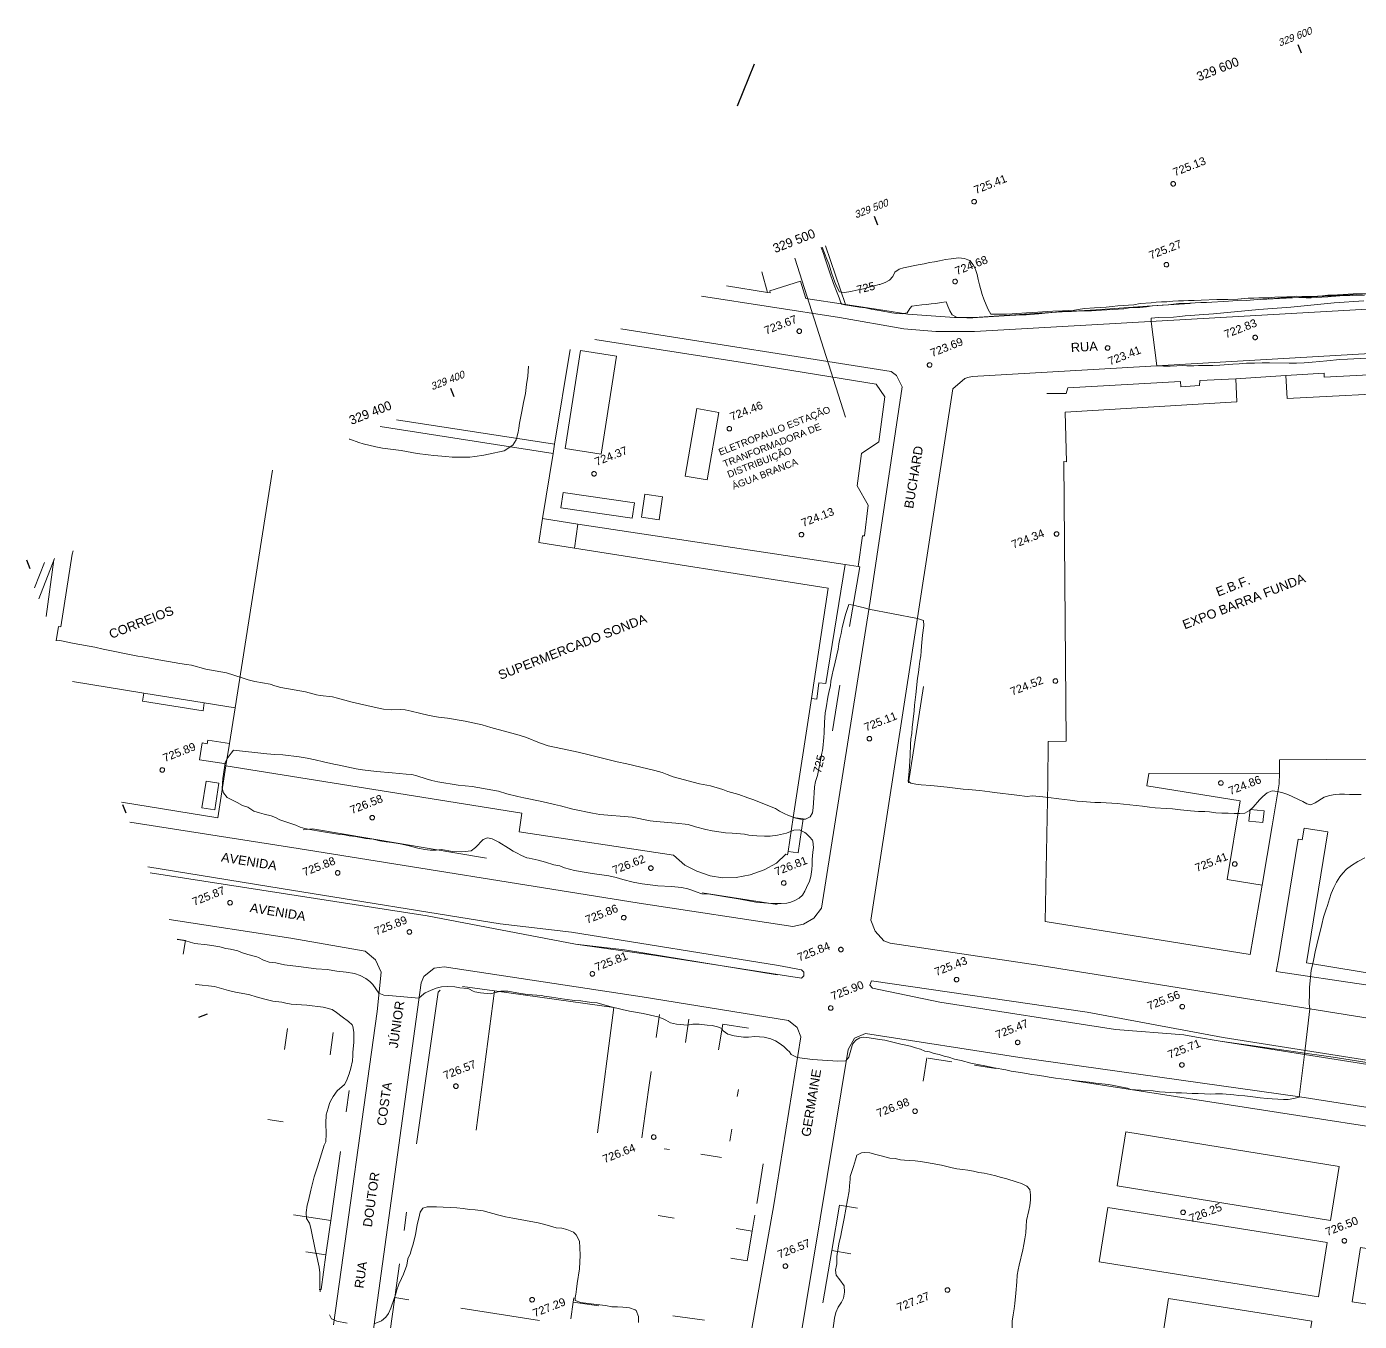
# Model space of a CAD drawing. Header units: millimetres. Extents: x 348 to 2201, y 118 to 1049.
# Drawn here: x 348.2 to 639.7, y 485.9 to 769.1 of the extents above; entities that cross this region are included whole.
import ezdxf
from ezdxf.enums import TextEntityAlignment as Align

# ---------------------------------------------------------------- set-up
doc = ezdxf.new("R2010")
doc.units = ezdxf.units.MM
for name, color, linetype, lineweight in [('100_SIST_VIARIO_MEIO_FIO', 1, 'Continuous', 18), ('108_SEP_FIS_CANT_CENT_ILHA', 7, 'Continuous', 18), ('114_VD_PASS_DE_NIVEL', 190, 'Continuous', 18), ('144_P_DUPLA_ASF_TOP', 7, 'Continuous', 18), ('160_P_SIMP_ASF_TOP', 7, 'Continuous', 18), ('206_MURO_E_MURO_ARRIMO', 7, 'Continuous', 18), ('216_EDIF_NOTAVEL', 2, 'Continuous', 18), ('218_EDIF_NOTAVEL_TOP', 7, 'Continuous', 18), ('400_LINHA_ALTA_TENSAO', 54, 'T06', 18), ('404_SUBST_ALTA_TENSAO', 54, 'Continuous', 18), ('406_SUBST_ALTA_TENSAO_TOP', 54, 'Continuous', 18), ('600_CURVA_MESTRA', 14, 'Continuous', 18), ('602_CURVA_MESTRA_TOP', 24, 'Continuous', 18), ('604_CURVA_INTERM', 7, 'Continuous', 18), ('606_PTO_COTADO', 9, 'Continuous', 18), ('608_PTO_COTADO_INTERVIA', 9, 'Continuous', 18), ('624_SEGM_CURVA_MESTRA', 14, 'Continuous', 18), ('902_MALHA_TEXTO_COORD_UTM', 7, 'Continuous', 13)]:
    doc.layers.add(name, color=color, linetype=linetype, lineweight=lineweight)
doc.layers.add('910_COORD_UTM_COR_ALEGRE', color=7, linetype='Continuous')
doc.styles.add('Style-Arial', font='arial.ttf')
doc.linetypes.add('T06', pattern='A,0.001,-1,[2,SAO_PAULO_1000.SHX,S=0.2,R=0,X=0,Y=0],-1.5,8', length=10.501)

# ---------------------------------------------------------------- blocks, each defined once
blk = doc.blocks.new('SP09')
at = {"color": 0, "linetype": 'Continuous'}
blk.add_lwpolyline([(-0.03, -0.51), (-0.14, -0.49), (-0.24, -0.46), (-0.31, -0.42), (-0.35, -0.39), (-0.42, -0.31), (-0.47, -0.24), (-0.51, -0.15), (-0.52, -0.09), (-0.52, 0.03), (-0.51, 0.11), (-0.48, 0.2), (-0.44, 0.27), (-0.4, 0.33), (-0.32, 0.39), (-0.23, 0.44), (-0.15, 0.48), (-0.1, 0.48), (-0.03, 0.48), (0.08, 0.48), (0.19, 0.44), (0.27, 0.4), (0.35, 0.32), (0.41, 0.23), (0.46, 0.11), (0.48, 0.03), (0.48, -0.03), (0.47, -0.08), (0.44, -0.21), (0.38, -0.3), (0.31, -0.38), (0.23, -0.44), (0.1, -0.49), (0.02, -0.51)], close=True, dxfattribs=at)
blk = doc.blocks.new('SP10')
at = {"color": 0, "linetype": 'Continuous'}
blk.add_lwpolyline([(-0.03, -0.51), (-0.14, -0.49), (-0.24, -0.46), (-0.31, -0.42), (-0.35, -0.39), (-0.42, -0.31), (-0.47, -0.24), (-0.51, -0.15), (-0.52, -0.09), (-0.52, 0.03), (-0.51, 0.11), (-0.48, 0.2), (-0.44, 0.27), (-0.4, 0.33), (-0.32, 0.39), (-0.23, 0.44), (-0.15, 0.48), (-0.1, 0.48), (-0.03, 0.48), (0.08, 0.48), (0.19, 0.44), (0.27, 0.4), (0.35, 0.32), (0.41, 0.23), (0.46, 0.11), (0.48, 0.03), (0.48, -0.03), (0.47, -0.08), (0.44, -0.21), (0.38, -0.3), (0.31, -0.38), (0.23, -0.44), (0.1, -0.49), (0.02, -0.51)], close=True, dxfattribs=at)

msp = doc.modelspace()

# ---------------------------------------------------------------- linework, layer by layer
msp.add_line((507.35, 760.94), (503.62, 751.76))
at = {"layer": '100_SIST_VIARIO_MEIO_FIO'}
for points in [[(555.03, 692.59), (801.05, 706.81), (865.75, 710.28), (897.49, 711.53)], [(692.76, 710.27), (555.53, 702.45), (547.11, 702.44), (540.13, 703), (526.01, 705.51), (495.86, 710.18)], [(478.18, 703.01), (537.34, 693.68), (538.52, 692.77), (539.75, 690.34), (532.75, 643.43), (522.08, 576.23), (520.43, 574.07), (518.16, 572.79), (515.82, 572.24), (482.21, 577.34), (407.61, 589.31), (370.78, 595.07)], [(983.59, 499.27), (959.45, 503.1), (880.4, 515.09), (749.04, 535.63), (686.98, 544.9), (569.91, 563.72), (537.1, 568.63), (535.74, 569.08), (533.81, 571.26), (532.89, 573.65), (550.81, 689.9), (553.43, 692.12), (554.13, 692.38), (555.03, 692.59)], [(349.97, 646.35), (352.12, 651.87)], [(352.51, 640.1), (354.2, 652.45)], [(379.4, 573.81), (406.03, 569.71), (422.27, 566.84), (424.58, 564.98), (425.8, 562.27), (424.89, 553.67), (415.39, 485.12)], [(439.59, 563.42), (437.41, 563.17), (435.11, 561.33), (434.51, 559.96), (422.01, 468.79)], [(433.45, 440.6), (495.15, 432.28), (497.21, 433.07), (498.36, 434.65), (499.54, 439.64), (504.38, 470.37), (511.67, 511.32), (517.56, 548.1), (516.8, 550.19), (514.85, 551.72), (482.9, 556.88), (439.59, 563.42)], [(957.86, 482.03), (917.1, 488.39), (838.5, 501.8), (626.71, 534.96), (565.49, 543.62), (531.72, 548.85), (529.32, 547.85), (527.93, 545.37), (509.59, 434.21)]]:
    msp.add_lwpolyline(points, dxfattribs=at)
at = {"layer": '108_SEP_FIS_CANT_CENT_ILHA'}
for points in [[(374.74, 585.29), (403.94, 580.58), (451.8, 572.87), (467.4, 571.02), (512.66, 563.72), (517.73, 562.77), (518.22, 562.23), (518.21, 561.49), (517.69, 560.98), (485.85, 565.88), (468.29, 568.42)], [(468.29, 568.42), (435.83, 574.57), (375.26, 584.02)], [(468.29, 568.42), (479.02, 567.14), (512.37, 561.68)], [(609.3, 547.19), (634, 543.65), (818.62, 514.67), (853.92, 508.71)]]:
    msp.add_lwpolyline(points, dxfattribs=at)
msp.add_lwpolyline([(609.3, 547.19), (720.02, 529.69), (836.87, 511.46), (868.73, 506.01), (899.04, 500.34), (954.88, 491.76), (955.99, 492.16), (956.14, 492.99), (954.31, 494.14), (885.14, 505.27), (858.81, 508.91), (719.39, 530.7), (609.95, 547.99), (580.2, 553.5), (533.06, 560.4), (532.64, 559.41), (533.28, 558.77), (548.01, 555.71), (586.41, 549.69), (601.38, 548.58), (604.11, 548.04)], close=True, dxfattribs=at)
at = {"layer": '114_VD_PASS_DE_NIVEL'}
msp.add_lwpolyline([(350.94, 643.96), (354.32, 652.76)], dxfattribs=at)
at = {"layer": '206_MURO_E_MURO_ARRIMO'}
for p, q in [((510.26, 710.96), (501.33, 712.4)), ((517.5, 713.45), (510.8, 711.34)), ((510.8, 711.34), (510.86, 710.86)), ((518.67, 709.67), (517.5, 713.45)), ((510.86, 710.86), (510.26, 710.96)), ((527.38, 708.34), (518.67, 709.67)), ((535.54, 707.09), (527.38, 708.34)), ((602.67, 708.58), (593.34, 707.98)), ((602.92, 708.6), (602.67, 708.58)), ((648.44, 711.01), (618.08, 709.4)), ((540.98, 706.23), (535.54, 707.09)), ((551.17, 705.52), (540.98, 706.23)), ((555.46, 705.51), (551.17, 705.52)), ((569.78, 706.43), (555.46, 705.51)), ((582.08, 707.2), (569.78, 706.43)), ((593.34, 707.98), (582.08, 707.2)), ((504.78, 695.65), (472.53, 700.71)), ((534.06, 690.94), (504.78, 695.65)), ((535.92, 688.13), (534.06, 690.94)), ((575.94, 690.11), (600.61, 691.48)), ((600.61, 691.48), (600.72, 690.34)), ((604.8, 690.58), (604.81, 691.74)), ((604.81, 691.74), (612.71, 692.11)), ((623.64, 692.8), (632.04, 693.33)), ((632.04, 693.33), (632.06, 692.43)), ((632.06, 692.43), (648.22, 693.31)), ((534.67, 678.31), (535.92, 688.13)), ((571.4, 688.84), (575.64, 688.83)), ((575.64, 688.83), (575.94, 690.11)), ((600.72, 690.34), (604.8, 690.58)), ((530.84, 675.72), (534.67, 678.31)), ((529.91, 668.66), (530.84, 675.72)), ((532.3, 664.47), (529.91, 668.66)), ((531.51, 657.7), (532.3, 664.47)), ((530.12, 651.01), (531.04, 657.7)), ((531.04, 657.7), (531.51, 657.7)), ((528.25, 637.91), (530.51, 650.93)), ((530.51, 650.93), (530.12, 651.01)), ((524.49, 615.04), (526.11, 625.06)), ((541.13, 603.65), (544.42, 624.74)), ((369.01, 599.42), (390.04, 596.06)), ((410.77, 593.6), (408.71, 593.42)), ((448.85, 587.2), (410.77, 593.6)), ((496.03, 579.6), (512.38, 577.05)), ((382.99, 569.22), (381.15, 569.51)), ((438.25, 557.92), (433.51, 524.72)), ((438.69, 558.31), (438.25, 557.92)), ((450.56, 558.15), (443.57, 559.12)), ((476.67, 554.5), (450.56, 558.15)), ((500.53, 550.87), (506.15, 549.98)), ((545.41, 543.48), (550.63, 542.67)), ((555.57, 541.9), (560.2, 541.18)), ((418.12, 531.69), (418.78, 536.34)), ((576.97, 538.57), (626.27, 530.89)), ((626.27, 530.89), (685.45, 521.71)), ((414.77, 507.95), (416.89, 522.99)), ((509.36, 520.34), (507.99, 512.04)), ((507.99, 512.04), (507.93, 511.68)), ((526.01, 511.29), (524.34, 501.34)), ((414.41, 505.44), (414.77, 507.95)), ((431.36, 509.72), (430.8, 505.76)), ((507.5, 509.1), (506.92, 505.63)), ((413.71, 500.38), (414.41, 505.44)), ((506.92, 505.63), (505.83, 499.11)), ((412.66, 492.8), (413.71, 500.38)), ((429.78, 498.45), (428.76, 491.08)), ((524.34, 501.34), (522.42, 489.92)), ((428.76, 491.08), (427.68, 483.3))]:
    msp.add_line(p, q, dxfattribs=at)
for points in [[(522.98, 721.18), (527.38, 708.34)], [(509.04, 715.52), (510.26, 710.96)], [(463.7, 677.76), (467.09, 698.5)], [(463.37, 675.75), (463.7, 677.76)], [(530.12, 651.01), (527.26, 651.44)], [(390.04, 596.06), (391.83, 607.43)], [(618.45, 581.29), (620.68, 594.24), (622.23, 603.5), (622.25, 605.82)], [(382.99, 569.22), (382.49, 566.19)], [(450.56, 558.15), (446.58, 527.66)], [(473.07, 527.14), (476.67, 554.5)], [(485.93, 547.95), (486.65, 552.98)], [(492.35, 546.88), (493.11, 552)], [(404.61, 545.32), (405.33, 549.97)], [(415.32, 549.05), (414.64, 544.15)], [(499.59, 545.29), (500.53, 550.87)], [(544.35, 538.42), (545.14, 543.52)], [(482.8, 525.98), (484.29, 536.52), (484.86, 540.55)], [(503.66, 535.04), (503.92, 536.61)], [(404.34, 529.55), (401.03, 530.01)], [(502.02, 525.26), (502.47, 527.91)], [(487.7, 523.62), (488.84, 523.45)], [(495.73, 522.41), (500.25, 521.72)], [(529.96, 510.61), (526.01, 511.29)], [(414.77, 507.95), (406.61, 509.2)], [(489.86, 508.42), (486.37, 508.99)], [(506.92, 505.63), (503.4, 506.2)], [(413.71, 500.38), (409.34, 501.05)], [(505.83, 499.11), (502.27, 499.69)], [(524.34, 501.34), (528.52, 500.67)], [(412.24, 492.86), (412.66, 492.8)], [(431.81, 490.6), (428.76, 491.08)], [(467.8, 490.05), (467.28, 486.38)], [(467.8, 490.05), (467.94, 491.01)], [(473.4, 489.29), (467.8, 490.05)], [(460.43, 486.06), (443.24, 488.78)], [(489.58, 487.09), (496.54, 486.14)]]:
    msp.add_lwpolyline(points, dxfattribs=at)
at = {"layer": '216_EDIF_NOTAVEL'}
for points in [[(673.86, 609.05), (622.27, 608.71), (622.25, 605.82), (593.72, 605.7), (593.28, 603.02), (613.65, 599.71), (610.85, 582.53), (618.45, 581.29), (615.83, 566.13), (570.99, 573.31), (571.63, 603.69), (571.66, 612.74), (575.62, 612.81), (575.08, 674.02), (575.71, 673.92), (575.4, 684.77), (612.94, 687.02), (612.71, 692.11), (623.64, 692.8), (623.95, 687.75), (652.32, 689.24)], [(429.14, 683.11), (463.7, 677.76), (463.37, 675.75), (425.54, 681.65)], [(468.08, 655.03), (460.25, 656.27), (461.04, 661.49), (463.37, 675.75), (425.54, 681.65)], [(402.03, 672.11), (393.83, 620.07), (387.09, 621.16), (373.88, 623.31), (358.29, 625.84)], [(402.03, 672.11), (393.83, 620.07), (392.6, 612.3), (391.89, 607.82), (391.83, 607.43), (456.52, 597.05), (455.95, 592.97), (489.75, 587.84), (492.19, 585.66), (494.83, 584.33), (497.71, 583.36), (500.44, 582.9), (503.45, 582.94), (506.52, 583.58), (509.56, 584.64), (512.28, 586.11), (514.26, 588.05), (514.69, 587.96), (514.8, 588.68), (515.93, 596.13), (519.88, 622.15), (523.54, 646.28), (468.08, 655.03)], [(354.69, 634.72), (355.2, 637.9), (355.7, 637.79), (358.2, 653.74), (358.41, 654.42)]]:
    msp.add_lwpolyline(points, dxfattribs=at)
for points in [[(461.04, 661.49), (460.25, 656.27), (468.08, 655.03), (468.81, 660.31)], [(519.88, 622.15), (521.06, 622.02), (521.53, 625.59), (523.05, 625.42), (527.26, 651.44), (468.81, 660.31), (468.08, 655.03), (523.54, 646.28)], [(373.88, 623.31), (387.09, 621.16), (386.82, 619.46), (373.6, 621.54)], [(392.6, 612.3), (391.89, 607.82), (386.04, 608.74), (386.62, 612.4), (387.75, 612.22), (387.89, 613.05)], [(387.5, 604.02), (386.58, 598.25), (389.38, 597.81), (390.28, 603.58)], [(615.84, 597.88), (615.58, 595.3), (618.65, 594.99), (618.91, 597.58)], [(515.93, 596.13), (514.8, 588.68), (517.02, 588.38), (518.1, 595.83)], [(651.2, 560.53), (628.16, 564.27), (632.82, 592.96), (627.67, 593.79), (627.25, 591.22), (626.34, 591.36), (622.07, 565.06), (621.57, 562.44), (660.77, 556.56), (661.31, 559.92), (660.92, 560.05), (659.33, 560.42), (657.45, 560.72), (655.33, 560.8), (653.2, 560.55), (651.12, 560)], [(588.67, 527.3), (586.76, 515.52), (633.42, 507.96), (635.33, 519.73)], [(584.7, 510.75), (582.81, 498.92), (630.78, 491.25), (632.67, 503.08)], [(640.02, 502), (687.78, 494.55), (685.92, 482.66), (638.16, 490.11)], [(598.01, 490.85), (596.37, 480.41), (617.18, 477.14), (611.35, 439.95), (590.33, 443.25), (588.69, 432.79), (620.26, 427.84), (629.37, 485.93)]]:
    msp.add_lwpolyline(points, close=True, dxfattribs=at)
at = {"layer": '400_LINHA_ALTA_TENSAO'}
msp.add_lwpolyline([(527.32, 683.66), (516.25, 718.45)], dxfattribs=at)
at = {"layer": '404_SUBST_ALTA_TENSAO'}
for points in [[(469.39, 698.27), (477.29, 697.03), (473.92, 675.59), (466.01, 676.83)], [(469.39, 698.27), (477.29, 697.03), (473.92, 675.59), (466.01, 676.83)], [(494.85, 685.55), (499.65, 684.71), (497.06, 669.95), (492.26, 670.79)], [(494.85, 685.55), (499.65, 684.71), (497.06, 669.95), (492.26, 670.79)], [(465.59, 667.2), (465.11, 663.88), (480.72, 661.6), (481.21, 664.93)], [(465.59, 667.2), (465.11, 663.88), (480.72, 661.6), (481.21, 664.93)], [(483.44, 666.83), (482.7, 661.8), (486.59, 661.23), (487.32, 666.26)], [(483.44, 666.83), (482.7, 661.8), (486.59, 661.23), (487.32, 666.26)]]:
    msp.add_lwpolyline(points, close=True, dxfattribs=at)
at = {"layer": '600_CURVA_MESTRA', "elevation": 725}
for points in [[(522.25, 720.88), (523.28, 718.26), (523.67, 717.27), (524.02, 716.29), (524.27, 715.29), (525.01, 713.23), (525.43, 712.17), (526.01, 711.1), (527.07, 710.98), (528.06, 711.13), (528.82, 711.29)], [(534.73, 712.68), (534.85, 712.71), (536, 713.12), (536.94, 713.67), (537.71, 714.47), (538.16, 715.4), (539.05, 716.06), (540.05, 716.35), (543.25, 717), (544.58, 717.24), (545.73, 717.53), (546.83, 717.69), (547.94, 717.92), (549.2, 718.16), (550.43, 718.35), (552.07, 718.53), (553.37, 718.42), (554.09, 718.14)], [(555.86, 715.79), (556.11, 714.93), (556.38, 713.84), (556.64, 712.67), (557.24, 710.51), (557.61, 709.47), (558.08, 708.24), (558.54, 707.26), (559.14, 706.2), (560.25, 706.19), (562.54, 706.22), (563.8, 706.28), (564.82, 706.38), (566.93, 706.54), (569.38, 706.68), (570.41, 706.76), (571.6, 706.79), (572.7, 706.87), (574.84, 706.94), (577.45, 707.11), (578.68, 707.35), (579.72, 707.47), (581.79, 707.61), (583.09, 707.69), (584.39, 707.78), (585.67, 707.92), (586.88, 708.02), (590.38, 708.27), (591.8, 708.52), (594.2, 708.69), (595.31, 708.84), (596.49, 708.9), (597.63, 708.91), (598.96, 709.04), (600.16, 709.11), (601.26, 709.13), (602.36, 709.21), (603.6, 709.2), (605.14, 709.27), (608.57, 709.4), (610.97, 709.4), (613.12, 709.53), (615.4, 709.7), (616.64, 709.71), (617.76, 709.79), (619.91, 709.83), (621.25, 709.91), (623.89, 709.99), (625.03, 710.02), (626.05, 710.15), (627.12, 710.08), (629.4, 710.11), (630.58, 710.15), (631.69, 710.22), (632.83, 710.36), (633.88, 710.38), (634.93, 710.48), (636.19, 710.49), (638.38, 710.64), (641.8, 710.77)], [(522.31, 610.77), (522.4, 611.26), (522.6, 613.57), (522.67, 614.59), (522.76, 616.85), (522.93, 619.02), (523.08, 620.1), (523.46, 622.42), (523.77, 623.82), (524.06, 624.9), (524.17, 625.93), (524.43, 627.31), (524.67, 628.37), (524.96, 629.42), (525.48, 631.69), (525.71, 632.94), (525.89, 634.13), (526.11, 635.21), (526.38, 636.35), (526.63, 637.65), (526.93, 638.79), (527.21, 640), (527.48, 640.97), (528.04, 642.73), (529.2, 642.53), (530.19, 642.26), (531.19, 642.01), (532.47, 641.7), (543.07, 639.61), (544.41, 639.23), (544.47, 638.13), (544.16, 636.01), (543.96, 633.61), (543.9, 632.47), (543.8, 631.46), (543.62, 630.29), (543.49, 629.1), (543.29, 627.82), (543.08, 626.62), (542.74, 622.99), (542.45, 620.66), (542.35, 619.41), (541.95, 615.77), (541.85, 614.5), (541.67, 613.28), (541.57, 612.05), (541.51, 609.75), (541.45, 608.46), (541.3, 606.26), (541.08, 604.05), (541.6, 603.63), (542.71, 603.37), (543.86, 603.26), (545.98, 603.1), (549.6, 602.72), (550.72, 602.61), (553.06, 602.32), (554.2, 602.19), (556.71, 601.99), (558.89, 601.72), (559.91, 601.57), (564.79, 600.99), (567.07, 600.71), (568.17, 600.81), (570.48, 600.62), (571.72, 600.49), (574, 600.16), (576.48, 599.87), (578, 599.68), (579.14, 599.58), (581.91, 599.41), (583.17, 599.37), (586.78, 599.19), (592.27, 598.56), (593.81, 598.35), (595.11, 598.21), (597.5, 598.06), (598.86, 598.03), (600.65, 597.79), (602.77, 597.55), (604.57, 597.44), (605.96, 597.38), (606.99, 597.31), (608.32, 597.15), (609.68, 597.05), (611.07, 597.07), (612.35, 596.95), (613.57, 596.98), (614.71, 597.06), (615.69, 597.61), (616.52, 598.35), (617.91, 599.95), (618.63, 600.7), (619.55, 601.53), (620.65, 601.9), (621.83, 601.78), (623.01, 601.52), (624.1, 601.1), (627.34, 599.61), (628.26, 599.12), (629.11, 598.84), (630.04, 599.31), (632.07, 600.55), (633.22, 600.9), (634.42, 601.11), (635.42, 601.2), (636.51, 601.18), (637.6, 601.15), (640.11, 601.14)], [(354.63, 634.87), (355.5, 634.85), (358.65, 634.19), (363.18, 633.35), (364.99, 632.96), (372.57, 631.4), (373.63, 631.27), (376.32, 630.71), (381.76, 629.76), (383.21, 629.59), (384.29, 629.43), (387.46, 628.56), (391.94, 627.73), (395.36, 626.66), (396.66, 626.24), (398.15, 625.83), (401.5, 625.25), (402.52, 624.87), (403.86, 624.54), (406.74, 624.05), (409.23, 623.59), (411.62, 622.95), (412.45, 622.81), (415.12, 622.47), (416.22, 622.2), (419.41, 621.33), (424.26, 620.22), (426.26, 619.82), (428.14, 619.66), (429.92, 619.73), (431.05, 619.65), (432.37, 619.4), (434.18, 618.9), (436.25, 618.41), (438.33, 618.05), (440.32, 617.8), (444.18, 617.17), (447.84, 616.39), (449.78, 615.81), (455.98, 614.1), (457.57, 613.6), (460.38, 612.43), (462.33, 611.77), (468.22, 610.53), (470.44, 610.01), (477.39, 608.3), (479.5, 607.87), (485.63, 606.38), (487.22, 605.94), (488.34, 605.5), (489.62, 605.03), (495.39, 603.47), (497.8, 603.02), (500.55, 602.21), (501.62, 601.81), (504.04, 601.12), (505.97, 600.43), (507.06, 600.05), (512.04, 598.05), (512.92, 597.48), (513.94, 596.98), (514.85, 596.56), (515.87, 596.16), (516.5, 595.98), (517.52, 595.74), (518.63, 595.74), (519.59, 596.26), (520.12, 597.12), (520.27, 598.18), (520.36, 599.28), (520.4, 600.4), (520.47, 601.45), (520.6, 602.78), (520.8, 603.95), (521.08, 604.82)]]:
    msp.add_lwpolyline(points, dxfattribs=at)
at = {"layer": '604_CURVA_INTERM'}
for points, elevation in [([(521.99, 720.78), (522.5, 719.46), (522.85, 718.52), (523.17, 717.47), (523.93, 715.29), (524.73, 712.9), (525.49, 710.86), (525.99, 709.82), (526.31, 708.72), (526.54, 708.38), (527.18, 708.23), (530.43, 707.72), (531.69, 707.58), (532.96, 707.35), (534.26, 707.07), (536.35, 706.71), (537.49, 706.53), (538.6, 706.4), (539.74, 706.33), (540.82, 706.5), (541.38, 707.46), (541.88, 707.98), (542.94, 708.14), (544.04, 708.27), (545.06, 708.36), (546.06, 708.48), (547.1, 708.59), (548.3, 708.77), (549.39, 708.9), (549.75, 707.96), (550.18, 706.96), (550.71, 706.1), (551.6, 705.58), (552.63, 705.5), (553.86, 705.44), (555.19, 705.41), (556.23, 705.49), (562.02, 705.84), (564.61, 705.99), (565.66, 706.05), (566.86, 706.08), (569.61, 706.31), (570.95, 706.43), (573.27, 706.69), (574.53, 706.79), (575.69, 706.81), (576.8, 706.82), (578.97, 706.96), (580.16, 706.96), (581.17, 706.93), (582.25, 707.01), (584.51, 707.2), (585.71, 707.23), (588.21, 707.42), (589.37, 707.58), (590.5, 707.66), (591.75, 707.66), (593.21, 707.85), (594.42, 708.03), (595.49, 708.1), (596.57, 708.16), (597.92, 708.27), (599.07, 708.41), (600.27, 708.52), (601.39, 708.53), (605.06, 708.74), (606.27, 708.81), (607.5, 708.85), (610, 709.02), (611.14, 709.06), (613.93, 709.25), (615.11, 709.24), (617.4, 709.42), (619.79, 709.55), (621.19, 709.68), (622.58, 709.77), (623.95, 709.83), (626.76, 709.87), (628.07, 709.79), (629.2, 709.8), (630.26, 709.89), (632.81, 710), (635.46, 710.22), (638.14, 710.3), (640.86, 710.35)], 724), ([(640.71, 709.12), (634.23, 708.69), (624.77, 707.77), (617.77, 707.28), (607.81, 706.29), (606.78, 706.2), (605.55, 706.15), (602.89, 705.9), (601.67, 705.83), (600.46, 705.74), (599.07, 705.6), (595.84, 705.48), (594.18, 705.32), (594.17, 704.63), (595.44, 694.94), (596.89, 694.83), (598.37, 694.83), (599.85, 694.95), (600.95, 694.98), (602.03, 694.9), (603.51, 694.94), (604.52, 695.01), (606.55, 694.99), (607.71, 694.98), (609.2, 695.09), (612.06, 695.25), (613.47, 695.36), (615.08, 695.47), (616.78, 695.53), (618.51, 695.57), (620.09, 695.57), (624.38, 695.48), (625.96, 695.5), (627.67, 695.59), (629.39, 695.73), (631.08, 695.9), (632.6, 696.03), (635.48, 696.31), (637.11, 696.38), (641.39, 696.63)], 723)]:
    msp.add_lwpolyline(points, dxfattribs=dict(at, elevation=elevation))
at = {"layer": '604_CURVA_INTERM', "flags": 128}
for points, elevation in [([(458.01, 694.82), (457.84, 692.69), (457.6, 690.81), (457.32, 688.85), (456.9, 686.9), (456.55, 684.92), (456.06, 682.39), (455.91, 681.26), (455.75, 680.44), (455.42, 679.04), (455.3, 678.76), (454.56, 677.55), (452.71, 676.31), (449.28, 675.6), (448.27, 675.4), (446.25, 675.07), (445.17, 674.95), (442.69, 674.92), (441.32, 674.97), (439.92, 675.05), (437.27, 675.32), (436.05, 675.42), (433.68, 675.72), (432.49, 675.94), (430.13, 676.36), (428.96, 676.54), (426.06, 676.9), (424.62, 677.17), (421.84, 677.86), (420.87, 678.15), (418.93, 678.84), (418.79, 678.91)], 724), ([(381.19, 569.41), (381.77, 569.37), (383.05, 569.09), (384.03, 568.85), (385, 568.54), (387.76, 568.26), (389.17, 568.05), (390.5, 567.8), (391.82, 567.46), (392.82, 567.29), (394.43, 566.92), (395.46, 566.52), (396.59, 566.15), (398.57, 565.58), (398.94, 565.44), (400.05, 564.9), (401.26, 564.47), (402.73, 564.27), (404.63, 563.84), (407.71, 563.5), (411.57, 563), (413.97, 562.81), (416.08, 562.49), (418.16, 562.23), (419.97, 561.95), (421.21, 561.53), (422.45, 560.87), (423.32, 560.23), (423.93, 559.57), (425.31, 557.66), (426.35, 557.2), (428.26, 557.05), (434.05, 556.6), (435.12, 557.51), (435.42, 557.71), (436.55, 558.23), (437.84, 558.76), (438.95, 559.08), (440.36, 559.13), (441.88, 559.04), (443.01, 558.85), (444.64, 558.7), (444.93, 558.65), (445.92, 558.08), (446.28, 557.97), (447.52, 557.75), (449.72, 557.55), (450.76, 557.78), (451.98, 558.08), (453.48, 558.1), (455.46, 557.75), (457.73, 557.39), (460.91, 557.12), (461.43, 556.98), (463.02, 556.78), (465.85, 556.38), (468.12, 556.09), (469.42, 555.96), (471.8, 555.63), (473.02, 555.53), (475.81, 554.72), (478.52, 554.1), (480.08, 553.72), (483.08, 553.24), (486.32, 552.5), (487.48, 552.06), (488.02, 551.75), (489.06, 551.18), (490.39, 550.89), (492.76, 550.7), (493.96, 550.87), (495.32, 550.85), (497.09, 550.64), (498.19, 550.58), (499.38, 550.29), (500.31, 549.96), (500.6, 549.39), (501.59, 548.73), (502.98, 548.34), (504.05, 548.15), (505.05, 548.05), (506.11, 548.06), (507.53, 548.16), (509.55, 548.05), (510.99, 547.65), (512, 547.24), (512.86, 546.71), (513.87, 545.97), (514.62, 545.29), (515.07, 544.82), (515.47, 544.27), (516.79, 543.6), (520.14, 543.18), (525.65, 542.82), (527.45, 542.83), (528.04, 543.68), (528.67, 545.72), (528.9, 546.52), (529.61, 547.36), (530.51, 547.88), (531.38, 548.06), (532.5, 547.87), (534.79, 547.55), (535.92, 547.36), (539.44, 546.54), (540.52, 546.3), (541.58, 546.04), (542.69, 545.74), (543.72, 545.43), (544.73, 545.01), (545.75, 544.8), (546.75, 544.49), (547.83, 544.23), (548.94, 543.9), (549.95, 543.68), (551.18, 543.23), (552.63, 542.9), (554.74, 542.32), (555.82, 542.12), (557.85, 541.78), (559.83, 541.36), (562.4, 540.92), (563.57, 540.63), (564.59, 540.46), (565.65, 540.31), (566.95, 540.06), (568.01, 539.88), (569.28, 539.71), (570.72, 539.48), (571.88, 539.27), (573.27, 539.05), (574.53, 538.94), (575.69, 538.75), (577.86, 538.47), (580.66, 538.18), (582.04, 537.96), (584.84, 537.65), (586.01, 537.47), (588.57, 536.96), (589, 536.89), (589.76, 536.6), (590.76, 536.52), (591.91, 536.41), (594.62, 536.29), (596.03, 536.1), (599.64, 535.88), (600.85, 535.84), (603.14, 535.72), (604.51, 535.72), (605.88, 535.64), (607.2, 535.59), (608.25, 535.64), (609.77, 535.62), (612.25, 535.39), (613.4, 535.29), (614.66, 535.22), (617.02, 534.92), (618.07, 534.8), (619.56, 534.6), (620.64, 534.55), (621.87, 534.45), (623.12, 534.38), (624.18, 534.42), (625.41, 534.6), (626.55, 534.93), (627.71, 544.28), (628.88, 554.24), (628.73, 555.33), (628.83, 557.61), (628.83, 558.87), (629.2, 562.67), (629.49, 563.81), (629.81, 565.2), (630.1, 566.7), (630.42, 568.21), (631.5, 572.72), (631.92, 574.3), (632.42, 575.86), (632.77, 576.88), (633.19, 578.28), (633.58, 579.45), (634.13, 580.75), (634.77, 581.96), (635.46, 583.13), (636.1, 583.92), (636.95, 584.78), (638.01, 585.59), (639.41, 586.46), (640.94, 587.27)], 726), ([(385.17, 559.59), (385.34, 559.55), (389.32, 559.1), (390.85, 558.69), (392.36, 558.22), (393.94, 557.88), (395.98, 557.52), (397.08, 557.3), (398.42, 556.87), (400.34, 556.35), (402.11, 555.9), (404.08, 555.69), (404.9, 555.49), (406.1, 555.28), (409.53, 555.04), (413.08, 554.6), (415.06, 554.11), (416.04, 553.47), (417.25, 552.48), (418.65, 551.49), (419.42, 550.73), (419.58, 550.37), (419.82, 549.13), (419.79, 546.88), (419.59, 544.79), (419.58, 544.02), (419.5, 542.86), (419.16, 541.29), (418.82, 540.03), (418.2, 538.48), (417.75, 537.7), (416.18, 536.29), (415.29, 535.05), (414.71, 534.06), (414.48, 533.56), (414.2, 532.51), (413.77, 531.04), (413.68, 529.23), (413.74, 526.91), (413.65, 525.11), (413.33, 524.38), (411.86, 519.65), (411.14, 517.51), (410.39, 514.53), (409.88, 512.27), (409.62, 511.3), (409.35, 509.65), (409.43, 508.35), (410.14, 507.34), (410.38, 506.27), (411.4, 501.24), (411.55, 500.71), (412.2, 497.71), (412.34, 496.5), (412.4, 495.45), (412.39, 493.67), (412.47, 492.31)], 727), ([(524.54, 483.84), (524.94, 486.58), (525.2, 487.78), (525.72, 488.96), (526.45, 490.06), (526.89, 490.97), (527.14, 492.27), (527.07, 493.63), (526.1, 494.98), (525.32, 495.95), (525.14, 497.06), (525.35, 498.06), (525.42, 498.48), (525.47, 499.99), (525.52, 500.66), (525.97, 503.18), (526.23, 504.27), (526.52, 505.78), (527.04, 508.36), (527.75, 512.48), (528.11, 514.31), (528.19, 515.52), (528.35, 516.96), (528.4, 517.59), (529.1, 519.72), (529.5, 521.22), (529.82, 522.19), (530.83, 522.76), (531.53, 522.79), (532.67, 522.7), (533.96, 522.39), (535.15, 522.04), (537.04, 521.58), (538.23, 521.46), (539.34, 521.21), (540.27, 521.16), (541.33, 521.05), (542.56, 520.96), (543.76, 520.81), (545.07, 520.59), (546.3, 520.42), (548.36, 520.01), (550.68, 519.44), (551.73, 519.24), (552.98, 519.08), (554.11, 518.92), (555.32, 518.69), (556.49, 518.45), (557.68, 518.25), (558.99, 517.99), (560.23, 517.69), (561.37, 517.37), (562.41, 517.09), (564.9, 516.29), (565.87, 516), (567, 515.46), (567.67, 514.68), (567.83, 513.54), (567.8, 512.47), (567.65, 511.16), (567.46, 510.15), (566.96, 507.91), (566.89, 506.62), (566.77, 505.25), (566.57, 503.89), (566.35, 502.69), (566.1, 501.51), (565.33, 498.16), (565.09, 497.11), (564.91, 495.99), (564.84, 494.54), (564.61, 492.02), (564.36, 489.8), (564.21, 488.57), (564.01, 487.3), (563.82, 485.87), (563.82, 483.46)], 727), ([(424.28, 485.32), (425.83, 485.97), (426.8, 486.8), (427.4, 487.55), (427.87, 488.75), (428.64, 490.89), (428.97, 491.87), (429.13, 492.56), (429.64, 493.98), (430.2, 495.21), (430.69, 496.2), (431.42, 498.15), (431.64, 499.54), (432.18, 500.81), (432.37, 501.46), (432.79, 502.73), (433.27, 504.9), (433.67, 506.99), (434.15, 509.08), (434.35, 509.74), (434.91, 510.63), (435.82, 510.94), (437.92, 510.9), (442.36, 510.68), (443.75, 510.53), (445.14, 510.36), (446.36, 510.25), (448.09, 510.01), (451.5, 509.11), (452.98, 508.75), (454.55, 508.43), (460.09, 507.42), (461.61, 507.08), (464.03, 506.35), (465.27, 506.22), (466.37, 505.95), (467.84, 505.35), (468.46, 504.79), (469.19, 503.44), (469.27, 501.94), (469.29, 500.36), (469.16, 497.36), (468.69, 494.17), (468.54, 492.92), (468.36, 491.76), (468.3, 491.55), (468.22, 491), (468.22, 490.42), (469.42, 489.97), (471.06, 489.79), (474.86, 489.3), (476.21, 489.06), (477.49, 489.04), (478.67, 489), (480.12, 488.8), (481.34, 488.37), (481.56, 488.21), (482.07, 486.94), (482.1, 485.59)], 727), ([(414.5, 487.3), (414.93, 486.44), (415.53, 486.17), (416.1, 485.91), (418.36, 485.49)], 727)]:
    msp.add_lwpolyline(points, dxfattribs=dict(at, elevation=elevation))
at = {"layer": '604_CURVA_INTERM', "elevation": 726, "flags": 128}
msp.add_lwpolyline([(514.54, 577.36), (513.28, 577.32), (511.21, 577.32), (507.74, 577.61), (504.3, 578.2), (500.74, 578.78), (497.65, 579.29), (495.93, 579.43), (494.7, 579.84), (493.71, 580.22), (492.88, 580.49), (491.48, 580.78), (489.26, 581.03), (486.28, 581.14), (484.62, 581.39), (482.86, 581.58), (480.92, 581.94), (478.66, 582.53), (477.22, 582.96), (475.61, 583.35), (471.97, 583.86), (470.15, 584.14), (468.07, 584.51), (465.89, 585.09), (464.87, 585.54), (463.55, 585.74), (461.72, 586.31), (460.11, 586.74), (458.15, 587.17), (457.68, 587.31), (456.48, 587.76), (455.37, 588.34), (454.69, 588.75), (453.66, 589.42), (451.54, 590.68), (450.07, 591.44), (449.05, 591.62), (448.13, 591.31), (446.39, 589.5), (445.45, 588.83), (444.19, 588.64), (443.27, 588.61), (441.41, 588.69), (438.98, 589.12), (437.78, 588.97), (436.52, 588.98), (435.31, 589.1), (433.79, 589.38), (431.91, 589.89), (429.97, 590.31), (428.15, 590.63), (426.86, 590.79), (425.51, 591.03), (424.02, 591.34), (422.43, 591.54), (420.16, 591.92), (418.78, 592.12), (417.75, 592.29), (416.72, 592.39), (412.73, 593.06), (410.2, 593.45), (409.09, 593.67), (408.05, 593.95), (407.11, 594.41), (405.99, 594.76), (403.65, 595.61), (402.67, 596.08), (401.69, 596.43), (400.19, 596.84), (399.17, 597.15), (397.92, 597.5), (396.6, 598.36), (395.47, 598.76), (394.32, 599.39), (392.1, 600.44), (391.27, 601.48), (391.04, 602.47), (391.06, 603.62), (391.12, 604.62), (391.49, 607.05), (391.67, 608.04), (392.13, 608.99), (392.97, 610.15), (393.5, 610.82), (400.77, 610.06), (402.54, 609.89), (404.3, 609.78), (407.83, 609.4), (409.6, 609.11), (411.38, 608.71), (413.17, 608.28), (415.46, 607.8), (416.57, 607.55), (420.31, 606.77), (421.72, 606.56), (424.8, 606.18), (428.17, 605.84), (431.26, 605.56), (432.52, 605.51), (433.61, 605.24), (435.6, 604.58), (436.86, 604.23), (438.19, 603.89), (442.59, 603.19), (445.67, 602.85), (450.24, 602.11), (451.44, 601.89), (453.29, 601.3), (455.69, 600.67), (456.99, 600.37), (460.94, 599.63), (463.66, 598.97), (465.03, 598.65), (467.67, 597.94), (471.98, 597.02), (473.62, 596.74), (480.65, 596.2), (484.59, 595.4), (485.91, 595.24), (490.23, 594.87), (492.94, 594.54), (494.53, 594.06), (496.79, 593.46), (498.17, 593.17), (501.09, 592.78), (502.57, 592.64), (505.28, 592.43), (506.23, 592.27), (507.95, 592.1), (509.66, 591.98), (510.87, 592.01), (512.44, 592.22), (514.46, 592.66), (516.01, 593.31), (517.2, 593.38), (517.46, 593.3), (518.48, 592.84), (518.77, 592.6), (519.45, 591.9), (520.12, 591.11), (520.22, 590.89), (520.35, 589.55), (520.23, 588.52), (520.09, 586.9), (520.08, 585.73), (520.01, 584.7), (519.78, 583.22), (519.47, 582.14), (518.83, 580.76), (518.48, 580.01), (517.91, 579.14), (517.19, 578.46), (516.25, 577.95), (515.42, 577.55)], close=True, dxfattribs=at)
at = {"layer": '624_SEGM_CURVA_MESTRA', "elevation": 725}
for points in [[(554.09, 718.14), (554.55, 717.96), (555.27, 717.03), (555.79, 716.06), (555.86, 715.79)], [(528.82, 711.29), (530.15, 711.58), (531.26, 711.77), (532.53, 712.15), (533.62, 712.43), (534.73, 712.68)], [(521.08, 604.82), (521.22, 605.27), (521.76, 607.87), (522.19, 610.14), (522.31, 610.77)]]:
    msp.add_lwpolyline(points, dxfattribs=at)
at = {"layer": '910_COORD_UTM_COR_ALEGRE', "color": 253, "flags": 128}
for points in [[(626.26, 765.24), (626.99, 763.37)], [(533.59, 727.64), (534.32, 725.78)], [(440.92, 690.05), (441.65, 688.18)], [(348.24, 652.45), (348.97, 650.59)], [(369.22, 598.97), (369.95, 597.1)], [(385.91, 552.44), (387.78, 553.17)]]:
    msp.add_lwpolyline(points, dxfattribs=at)

# ---------------------------------------------------------------- block references
at = {"layer": '606_PTO_COTADO', "rotation": 21.41522089134761}
for p in [(599.04, 734.75, 725.13), (555.5, 730.86, 725.41), (597.56, 717.07, 725.27), (551.34, 713.38, 724.68), (517.25, 702.51, 723.67), (616.97, 701.13, 722.83), (584.69, 698.85, 723.41), (501.96, 681.18, 724.46), (472.36, 671.32, 724.37), (573.52, 658.15, 724.34), (517.73, 658.01, 724.13), (573.28, 625.98, 724.52), (532.59, 613.36, 725.11), (377.93, 606.52, 725.89), (609.47, 603.66, 724.86), (423.84, 596.08, 726.58), (612.51, 585.94, 725.41), (416.29, 584, 725.88), (484.79, 585.03, 726.62), (513.86, 581.79, 726.81), (392.76, 577.47, 725.87), (478.87, 574.21, 725.86), (472, 561.91, 725.81), (551.66, 560.65, 725.43), (601.02, 554.73, 725.56), (565.02, 546.91, 725.47), (600.94, 541.98, 725.71), (442.15, 537.33, 726.57), (542.58, 531.86, 726.98), (485.42, 526.2, 726.64), (601.21, 509.74, 726.25), (636.49, 503.51, 726.5), (514.23, 497.97, 726.57), (549.67, 492.74, 727.27), (458.83, 490.61, 727.29)]:
    msp.add_blockref('SP09', p, dxfattribs=at)
at = {"layer": '608_PTO_COTADO_INTERVIA', "rotation": 21.41522089134761}
for p in [(545.75, 695.12, 723.69), (431.97, 571.08, 725.89), (526.35, 567.22, 725.84), (524.13, 554.43, 725.9)]:
    msp.add_blockref('SP10', p, dxfattribs=at)

# ---------------------------------------------------------------- texts
at = {"layer": '144_P_DUPLA_ASF_TOP', "style": 'Style-Arial'}
for rotation, p in [(350.8172, (390.84, 587.48)), (350.8508, (397.12, 576.42))]:
    msp.add_text('AVENIDA', height=2, rotation=rotation, dxfattribs=at).set_placement(p, align=Align.MIDDLE_LEFT)
at = {"layer": '160_P_SIMP_ASF_TOP', "style": 'Style-Arial'}
for s, rotation, p in [('RUA', 3.286, (576.62, 698.91)), ('BUCHARD', 80.7325, (541.14, 663.74)), ('JÚNIOR', 81.9887, (428.42, 545.68)), ('GERMAINE', 80.7325, (518.64, 526.31)), ('COSTA', 81.9887, (425.8, 528.66)), ('DOUTOR', 81.9887, (422.76, 506.53)), ('RUA', 81.9887, (420.91, 493.12))]:
    msp.add_text(s, height=2, rotation=rotation, dxfattribs=at).set_placement(p, align=Align.MIDDLE_LEFT)
at = {"layer": '218_EDIF_NOTAVEL_TOP', "style": 'Style-Arial'}
for s, p in [('EXPO BARRA FUNDA', (601.54, 637.24)), ('E.B.F.', (608.84, 644.41)), ('CORREIOS', (366.74, 635.16)), ('SUPERMERCADO SONDA', (451.87, 626.2))]:
    msp.add_text(s, height=2, rotation=21.4152, dxfattribs=at).set_placement(p)
at = {"layer": '406_SUBST_ALTA_TENSAO_TOP', "style": 'Style-Arial'}
for s, p in [('ELETROPAULO ESTAÇÃO', (499.93, 675.25)), ('TRANFORMADORA DE', (500.93, 672.7)), ('DISTRIBUIÇÃO', (501.84, 670.39)), ('ÁGUA BRANCA', (502.86, 667.78))]:
    msp.add_text(s, height=1.5, rotation=21.4152, dxfattribs=at).set_placement(p)
at = {"layer": '602_CURVA_MESTRA_TOP', "style": 'Style-Arial'}
for rotation, p in [(13.8938, (531.77, 712)), (76.1282, (521.56, 607.83))]:
    msp.add_text('725', height=1.75, rotation=rotation, dxfattribs=at).set_placement(p, align=Align.MIDDLE_CENTER)
at = {"layer": '606_PTO_COTADO', "style": 'Style-Arial'}
for s, p in [('725.13', (602.55, 738.55, 725.13)), ('725.41', (559.01, 734.67, 725.41)), ('725.27', (597.3, 720.37, 725.27)), ('724.68', (554.85, 716.93, 724.68)), ('723.67', (513.13, 703.91, 723.67)), ('722.83', (613.72, 703.09, 722.83)), ('723.41', (588.34, 697.17, 723.41)), ('724.46', (505.65, 685.07, 724.46)), ('724.37', (476.06, 675.2, 724.37)), ('724.13', (521.24, 661.82, 724.13)), ('724.34', (567.2, 657.09, 724.34)), ('724.52', (566.96, 624.92, 724.52)), ('725.11', (534.99, 617.12, 725.11)), ('725.89', (381.62, 610.4, 725.89)), ('724.86', (614.66, 603.18, 724.86)), ('726.58', (422.54, 599.01, 726.58)), ('725.88', (412.17, 585.4, 725.88)), ('726.62', (479.92, 585.83, 726.62)), ('726.81', (515.39, 585.51, 726.81)), ('725.41', (607.35, 586.35, 725.41)), ('725.87', (388.03, 578.93, 725.87)), ('725.86', (474, 575.01, 725.86)), ('725.81', (476.08, 564.62, 725.81)), ('725.43', (550.36, 563.58, 725.43)), ('725.56', (596.91, 556.13, 725.56)), ('725.47', (563.73, 549.84, 725.47)), ('725.71', (601.4, 545.48, 725.71)), ('726.57', (442.94, 540.92, 726.57)), ('726.98', (537.72, 532.66, 726.98)), ('726.64', (477.79, 522.63, 726.64)), ('726.25', (606.07, 509.65, 726.25)), ('726.50', (635.87, 506.69, 726.5)), ('726.57', (516.04, 501.76, 726.57)), ('727.29', (462.52, 488.93, 727.29)), ('727.27', (542.17, 490.2, 727.27))]:
    msp.add_text(s, height=1.75, rotation=21.4152, dxfattribs=at).set_placement(p, align=Align.MIDDLE_CENTER)
at = {"layer": '608_PTO_COTADO_INTERVIA', "style": 'Style-Arial'}
for s, p in [('723.69', (549.45, 699, 723.69)), ('725.89', (427.86, 572.48, 725.89)), ('725.84', (520.37, 566.77, 725.84)), ('725.90', (527.73, 558.28, 725.9))]:
    msp.add_text(s, height=1.75, rotation=21.4152, dxfattribs=at).set_placement(p, align=Align.MIDDLE_CENTER)
at = {"layer": '902_MALHA_TEXTO_COORD_UTM'}
for s, p in [('329 600', (609.34, 758.37)), ('329 500', (516.66, 720.78)), ('329 400', (423.99, 683.18))]:
    msp.add_text(s, height=2, rotation=21.4152, dxfattribs=at).set_placement(p, align=Align.BOTTOM_CENTER)
at = {"layer": '910_COORD_UTM_COR_ALEGRE', "color": 253, "oblique": 15}
for s, p in [('329 600', (625.6, 766.91)), ('329 500', (532.93, 729.32)), ('329 400', (440.26, 691.72))]:
    msp.add_text(s, height=1.6, rotation=21.4152, dxfattribs=at).set_placement(p, align=Align.MIDDLE_CENTER)

doc.saveas('drawing.dxf')
